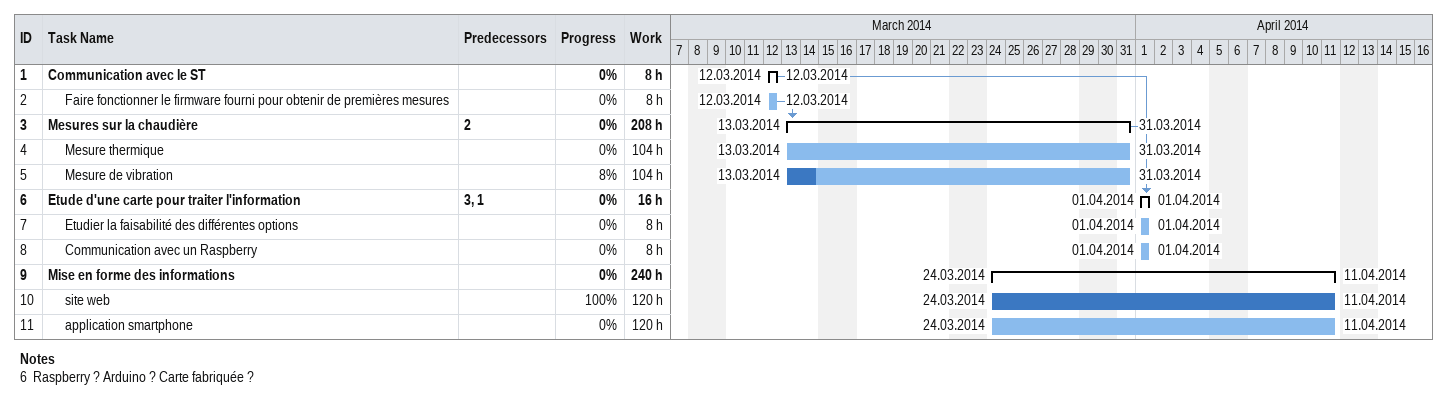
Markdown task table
| ID | Level | Task | Start | Finish | Predecessors | % complete | Work (h) |
|---|---|---|---|---|---|---|---|
| 1 | 1 | **Communication avec le ST** | 2014-03-12 | 2014-03-12 |  | 0 | 8 |
| 2 | 2 | Faire fonctionner le firmware fourni pour obtenir de premières mesures | 2014-03-12 | 2014-03-12 |  | 0 | 8 |
| 3 | 1 | **Mesures sur la chaudière** | 2014-03-13 | 2014-03-31 | 2 | 0 | 208 |
| 4 | 2 | Mesure thermique | 2014-03-13 | 2014-03-31 |  | 0 | 104 |
| 5 | 2 | Mesure de vibration | 2014-03-13 | 2014-03-31 |  | 8 | 104 |
| 6 | 1 | **Etude d'une carte pour traiter l'information** | 2014-04-01 | 2014-04-01 | 3, 1 | 0 | 16 |
| 7 | 2 | Etudier la faisabilité des différentes options | 2014-04-01 | 2014-04-01 |  | 0 | 8 |
| 8 | 2 | Communication avec un Raspberry | 2014-04-01 | 2014-04-01 |  | 0 | 8 |
| 9 | 1 | **Mise en forme des informations** | 2014-03-24 | 2014-04-11 |  | 0 | 240 |
| 10 | 2 | site web | 2014-03-24 | 2014-04-11 |  | 100 | 120 |
| 11 | 2 | application smartphone | 2014-03-24 | 2014-04-11 |  | 0 | 120 |

Notes
- 6: Raspberry ? Arduino ? Carte fabriquée ?
